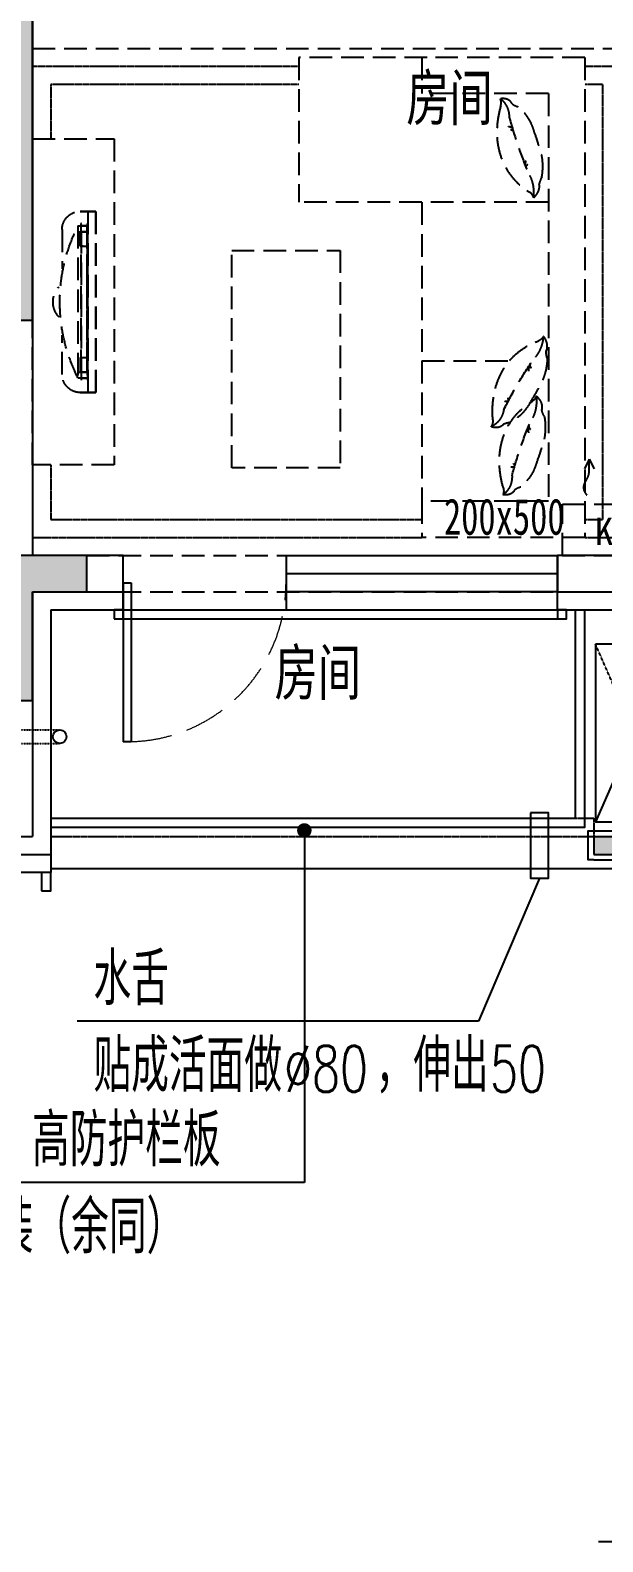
# Model space of a CAD drawing. Header units: millimetres. Extents: x -28014 to 297841, y -81741 to 47579.
# Drawn here: x 277606 to 280769, y -38522 to -30177 of the extents above; entities that cross this region are included whole.
import ezdxf
from ezdxf.enums import TextEntityAlignment as Align

# ---------------------------------------------------------------- set-up
doc = ezdxf.new("R2010")
doc.units = ezdxf.units.MM
doc.header["$MEASUREMENT"] = 0
doc.linetypes.add('__DASH', pattern=[0.35, 0.25, -0.1])
doc.linetypes.add('DASH', pattern=[0.35, 0.25, -0.1])
for name, color, linetype in [('A-墙体-砼墙', 4, 'Continuous'), ('A-墙体-面层', 6, 'Continuous'), ('A-屋面-雨水管', 132, 'Continuous'), ('A-楼面-下部', 23, 'Continuous'), ('A-楼面-家具', 8, 'Continuous'), ('A-楼面-栏杆', 52, 'Continuous'), ('A-楼面-装饰', 41, 'Continuous'), ('A-注释-填充', 8, 'Continuous'), ('A-注释-引出', 3, 'Continuous'), ('A-电气-设备', 191, 'Continuous'), ('A-结构-墙体', 171, 'Continuous'), ('A-给排水-设备', 132, 'Continuous'), ('A-设备-电气', 30, 'Continuous'), ('A-门窗', 2, 'Continuous'), ('AR9-剪力墙（柱）填充', 250, 'Continuous'), ('AR9-剪力墙（柱）线', 6, 'Continuous'), ('AR9-墙线', 160, 'Continuous'), ('AR9-梁', 1, 'DASH'), ('FF-平面文字', 50, 'Continuous'), ('FF-活动家具', 51, 'Continuous'), ('SURFACE', 6, 'Continuous'), ('装饰', 152, 'Continuous')]:
    doc.layers.add(name, color=color, linetype=linetype)
doc.styles.add('_TCH_DIM', font='SIMPLEX', dxfattribs={"bigfont": 'GBCBIG'})
doc.styles.add('DADRI-HZ', font='hzs.shx', dxfattribs={"width": 0.7, "bigfont": 'hztxt.shx'})
doc.styles.add('宋体', font='', dxfattribs={"width": 0.8})
doc.styles.add('文字标注', font='')
doc.styles.get('宋体').set_extended_font_data('SimSun')
doc.styles.get('文字标注').set_extended_font_data('SimSun')

# ---------------------------------------------------------------- blocks, each defined once
blk = doc.blocks.new('kt')
at = {"linetype": 'DASH', "ltscale": 500}
for p, q in [((632478.4, 107205.6), (632451.2, 107259.3)), ((632478.4, 107262.9), (632478.4, 107205.6)), ((632478.4, 107205.6), (632505.5, 107259.3)), ((632678.6, 107205.6), (632651.4, 107259.3)), ((632678.6, 107262.9), (632678.6, 107205.6)), ((632678.6, 107205.6), (632705.8, 107259.3)), ((632873.5, 107205.6), (632846.3, 107259.3)), ((632873.5, 107262.9), (632873.5, 107205.6)), ((632873.5, 107205.6), (632900.7, 107259.3)), ((633073.8, 107205.6), (633046.7, 107259.3)), ((633073.8, 107262.9), (633073.8, 107205.6)), ((633073.8, 107205.6), (633101, 107259.3))]:
    blk.add_line(p, q, dxfattribs=at)
blk.add_lwpolyline([(633221.1, 107455.2), (632349.1, 107455.2), (632349.1, 107738.2), (633221.1, 107738.2)], close=True, dxfattribs=at)
for centre, radius, start, end in [((632453.1, 107361.6), 56.8, 320.2307, 47.1069), ((632653.4, 107361.6), 56.8, 320.2307, 47.1069), ((632848.3, 107361.6), 56.8, 320.2307, 47.1069), ((633048.6, 107361.6), 56.8, 320.2307, 47.1069), ((632577.5, 107267.5), 99.3, 144.40561, 182.66529), ((632777.8, 107267.5), 99.3, 144.40561, 182.66529), ((632972.7, 107267.5), 99.3, 144.40561, 182.66529), ((633173, 107267.5), 99.3, 144.40561, 182.66529)]:
    blk.add_arc(centre, radius, start, end, dxfattribs=at)
at = {"linetype": 'DASH', "ltscale": 500, "insert": (633044, 107679.8), "char_height": 150, "attachment_point": 7, "rotation": 180, "style": '文字标注'}
blk.add_mtext('K   T', dxfattribs=at)
blk = doc.blocks.new('1800电视柜')
at = {"layer": 'FF-活动家具', "linetype": '__DASH', "ltscale": 500}
for p, q in [((500, -163), (716.6, -163)), ((1300, -163), (1083.4, -163)), ((1400, -306.4), (400, -306.4)), ((480.5, -250.7), (1319.5, -250.7)), ((480.5, -250.7), (480.5, -265.7)), ((512.3, -250.7), (512.3, -265.7)), ((592.8, -263), (512.3, -263)), ((1207.2, -263), (1287.7, -263)), ((1287.7, -250.7), (1287.7, -265.7)), ((1319.5, -250.7), (1319.5, -265.7))]:
    blk.add_line(p, q, dxfattribs=at)
for points in [[(0, 0), (0, -450), (1800, -450), (1800, 0)], [(1332.5, -305.7), (467.5, -305.7), (467.5, -300.7), (1332.5, -300.7)]]:
    blk.add_lwpolyline(points, close=True, dxfattribs=at)
for points in [[(1400, -263), (1400, -350), (400, -350), (400, -263)], [(400, -263), (400, -350), (1400, -350), (1400, -263)]]:
    blk.add_lwpolyline(points, dxfattribs=at)
for centre, radius, start, end in [((500, -263), 100, 90, 180), ((900, -1080.6), 929.9, 63.18416, 116.81584), ((900, -234), 121.2, 46.35915, 133.64085), ((1300, -263), 100, 0, 90)]:
    blk.add_arc(centre, radius, start, end, dxfattribs=at)
for points, invisible_edges in [([(400, -344.2, -63), (400, -279, -73), (400, -306.4, -79.5), (400, -344.2, -63)], 13), ([(400, -279, 2.6), (400, -347, -21.2), (400, -306.4, 9.2), (400, -279, 2.6)], 11), ([(400, -306.4, 9.2), (400, -344.2, -7.4), (400, -333, 18.3), (400, -306.4, 9.2)], 11), ([(400, -344.2, -63), (400, -306.4, -79.5), (400, -333, -88.7), (400, -344.2, -63)], 13), ([(400, -333.4, -88), (400, -334.7, -89.7), (400, -333, -88.7), (400, -333.4, -88)], 9), ([(400, -334.7, 19.4), (400, -333.5, 17.5), (400, -333, 18.3), (400, -334.7, 19.4)], 9), ([(400, -333, 18.3), (400, -344.2, -7.4), (400, -339.4, 5.9), (400, -333, 18.3)], 9), ([(400, -344.2, -63), (400, -333, -88.7), (400, -339.4, -76.3), (400, -344.2, -63)], 9), ([(400, -333.9, -87.2), (400, -335.6, -88.2), (400, -333.4, -88), (400, -333.9, -87.2)], 11), ([(400, -335.6, 17.8), (400, -333.9, 16.8), (400, -333.5, 17.5), (400, -335.6, 17.8)], 13), ([(552.5, -300.7, 151.3), (467.5, -300.7, 611.3), (552.5, -300.7, 561.3), (552.5, -300.7, 151.3)], 11), ([(552.5, -300.7, 561.3), (750.6, -300.7, 611.3), (780.1, -300.7, 561.3), (552.5, -300.7, 561.3)], 9), ([(1051.3, -300.7, 101.3), (552.5, -300.7, 151.3), (1021.8, -300.7, 151.3), (1051.3, -300.7, 101.3)], 9), ([(592.8, -263, -70.4), (592.8, -279, 2.6), (592.8, -263), (592.8, -263, -70.4)], 9), ([(592.8, -279, -73), (592.8, -279, 2.6), (592.8, -263, -70.4), (592.8, -279, -73)], 11), ([(592.8, -344.2, -63), (592.8, -279, -73), (592.8, -306.4, -79.5), (592.8, -344.2, -63)], 13), ([(750.6, -300.7, 611.3), (1247.5, -300.7, 561.3), (780.1, -300.7, 561.3), (750.6, -300.7, 611.3)], 9), ([(1247.5, -300.7, 151.3), (1051.3, -300.7, 101.3), (1021.8, -300.7, 151.3), (1247.5, -300.7, 151.3)], 9), ([(1207.2, -344.2, -63), (1207.2, -263), (1207.2, -306.4, -79.5), (1207.2, -344.2, -63)], 13), ([(1247.5, -300.7, 561.3), (1332.5, -300.7, 611.3), (1247.5, -300.7, 151.3), (1247.5, -300.7, 561.3)], 11), ([(400, -336.1, 17), (400, -333.9, 16.8), (400, -335.6, 17.8), (400, -336.1, 17)], 11), ([(400, -336.1, 17), (400, -334.4, 16), (400, -333.9, 16.8), (400, -336.1, 17)], 13), ([(400, -334.3, -86.5), (400, -335.6, -88.2), (400, -333.9, -87.2), (400, -334.3, -86.5)], 11), ([(400, -334.3, -86.5), (400, -336.1, -87.4), (400, -335.6, -88.2), (400, -334.3, -86.5)], 13), ([(400, -334.7, -85.7), (400, -336.1, -87.4), (400, -334.3, -86.5), (400, -334.7, -85.7)], 11), ([(400, -336.1, 17), (400, -334.8, 15.2), (400, -334.4, 16), (400, -336.1, 17)], 13), ([(400, -335.6, 17.8), (400, -334.7, 19.4), (400, -335.2, 18.6), (400, -335.6, 17.8)], 9), ([(400, -334.7, -89.7), (400, -335.6, -88.2), (400, -335.2, -89), (400, -334.7, -89.7)], 9), ([(400, -335.1, -85), (400, -337, -85.8), (400, -334.7, -85.7), (400, -335.1, -85)], 11), ([(400, -337, 15.5), (400, -335.3, 14.4), (400, -334.8, 15.2), (400, -337, 15.5)], 13), ([(400, -335.6, -84.2), (400, -337, -85.8), (400, -335.1, -85), (400, -335.6, -84.2)], 11), ([(400, -337.4, 14.7), (400, -335.3, 14.4), (400, -337, 15.5), (400, -337.4, 14.7)], 11), ([(400, -337.4, 14.7), (400, -335.7, 13.6), (400, -335.3, 14.4), (400, -337.4, 14.7)], 13), ([(400, -336, -83.5), (400, -337.8, -84.3), (400, -335.6, -84.2), (400, -336, -83.5)], 11), ([(400, -337.4, 14.7), (400, -336.1, 12.8), (400, -335.7, 13.6), (400, -337.4, 14.7)], 13), ([(400, -336.4, -82.7), (400, -337.8, -84.3), (400, -336, -83.5), (400, -336.4, -82.7)], 11), ([(400, -336.1, -87.4), (400, -337, -85.8), (400, -336.5, -86.6), (400, -336.1, -87.4)], 9), ([(400, -337, 15.5), (400, -336.1, 17), (400, -336.5, 16.3), (400, -337, 15.5)], 9), ([(400, -338.2, 13.1), (400, -336.5, 12), (400, -336.1, 12.8), (400, -338.2, 13.1)], 13), ([(400, -336.4, -82.7), (400, -338.2, -83.5), (400, -337.8, -84.3), (400, -336.4, -82.7)], 13), ([(400, -336.7, -82), (400, -338.2, -83.5), (400, -336.4, -82.7), (400, -336.7, -82)], 11), ([(400, -338.2, 13.1), (400, -337, 11.2), (400, -336.5, 12), (400, -338.2, 13.1)], 13), ([(400, -337.1, -81.2), (400, -339, -81.9), (400, -336.7, -82), (400, -337.1, -81.2)], 11), ([(400, -337, -85.8), (400, -337.8, -84.3), (400, -337.4, -85.1), (400, -337, -85.8)], 9), ([(400, -339, 11.5), (400, -337.4, 10.4), (400, -337, 11.2), (400, -339, 11.5)], 13), ([(400, -337.5, -80.4), (400, -339, -81.9), (400, -337.1, -81.2), (400, -337.5, -80.4)], 11), ([(400, -338.2, 13.1), (400, -337.4, 14.7), (400, -337.8, 13.9), (400, -338.2, 13.1)], 9), ([(400, -339, 11.5), (400, -337.8, 9.6), (400, -337.4, 10.4), (400, -339, 11.5)], 13), ([(400, -337.9, -79.7), (400, -339.8, -80.3), (400, -337.5, -80.4), (400, -337.9, -79.7)], 11), ([(400, -339.8, 9.9), (400, -338.1, 8.8), (400, -337.8, 9.6), (400, -339.8, 9.9)], 13), ([(400, -338.2, -78.9), (400, -339.8, -80.3), (400, -337.9, -79.7), (400, -338.2, -78.9)], 11), ([(400, -339.8, 9.9), (400, -338.5, 7.9), (400, -338.1, 8.8), (400, -339.8, 9.9)], 13), ([(400, -339, 11.5), (400, -338.2, 13.1), (400, -338.6, 12.3), (400, -339, 11.5)], 9), ([(400, -338.2, -83.5), (400, -339, -81.9), (400, -338.6, -82.7), (400, -338.2, -83.5)], 9), ([(400, -338.6, -78.1), (400, -340.6, -78.6), (400, -338.2, -78.9), (400, -338.6, -78.1)], 11), ([(400, -340.6, 8.3), (400, -338.9, 7.1), (400, -338.5, 7.9), (400, -340.6, 8.3)], 13), ([(400, -339, -77.4), (400, -340.6, -78.6), (400, -338.6, -78.1), (400, -339, -77.4)], 11), ([(400, -340.9, 7.5), (400, -338.9, 7.1), (400, -340.6, 8.3), (400, -340.9, 7.5)], 11), ([(400, -340.9, 7.5), (400, -339.3, 6.3), (400, -338.9, 7.1), (400, -340.9, 7.5)], 13), ([(400, -339, -81.9), (400, -339.8, -80.3), (400, -339.4, -81.1), (400, -339, -81.9)], 9), ([(400, -339.8, 9.9), (400, -339, 11.5), (400, -339.4, 10.7), (400, -339.8, 9.9)], 9), ([(400, -339, -77.4), (400, -340.9, -77.8), (400, -340.6, -78.6), (400, -339, -77.4)], 13), ([(400, -339.3, -76.6), (400, -340.9, -77.8), (400, -339, -77.4), (400, -339.3, -76.6)], 11), ([(400, -340.9, 7.5), (400, -339.6, 5.5), (400, -339.3, 6.3), (400, -340.9, 7.5)], 13), ([(400, -339.6, -75.8), (400, -341.7, -76.2), (400, -339.3, -76.6), (400, -339.6, -75.8)], 11), ([(400, -341.7, 5.8), (400, -340, 4.6), (400, -339.6, 5.5), (400, -341.7, 5.8)], 13), ([(400, -340, -75), (400, -341.7, -76.2), (400, -339.6, -75.8), (400, -340, -75)], 11), ([(400, -340.6, 8.3), (400, -339.8, 9.9), (400, -340.2, 9.1), (400, -340.6, 8.3)], 9), ([(400, -339.8, -80.3), (400, -340.6, -78.6), (400, -340.2, -79.5), (400, -339.8, -80.3)], 9), ([(400, -342, 5), (400, -340, 4.6), (400, -341.7, 5.8), (400, -342, 5)], 11), ([(400, -342, 5), (400, -340.3, 3.8), (400, -340, 4.6), (400, -342, 5)], 13), ([(400, -340.3, -74.2), (400, -341.7, -76.2), (400, -340, -75), (400, -340.3, -74.2)], 11), ([(400, -340.6, -73.4), (400, -342.3, -74.5), (400, -340.3, -74.2), (400, -340.6, -73.4)], 11), ([(400, -342.7, 3.3), (400, -340.7, 3), (400, -340.3, 3.8), (400, -342.7, 3.3)], 13), ([(400, -340.9, -72.6), (400, -342.3, -74.5), (400, -340.6, -73.4), (400, -340.9, -72.6)], 11), ([(400, -342.7, 3.3), (400, -341, 2.1), (400, -340.7, 3), (400, -342.7, 3.3)], 13), ([(400, -341.7, 5.8), (400, -340.9, 7.5), (400, -341.3, 6.6), (400, -341.7, 5.8)], 9), ([(400, -340.9, -77.8), (400, -341.7, -76.2), (400, -341.3, -77), (400, -340.9, -77.8)], 9), ([(400, -341.2, -71.8), (400, -343, -72.9), (400, -340.9, -72.6), (400, -341.2, -71.8)], 11), ([(400, -343.3, 1.7), (400, -341.3, 1.3), (400, -341, 2.1), (400, -343.3, 1.7)], 13), ([(400, -341.6, -71), (400, -343, -72.9), (400, -341.2, -71.8), (400, -341.6, -71)], 11), ([(400, -343.3, 1.7), (400, -341.6, 0.4), (400, -341.3, 1.3), (400, -343.3, 1.7)], 13), ([(400, -341.8, -70.2), (400, -343.6, -71.2), (400, -341.6, -71), (400, -341.8, -70.2)], 11), ([(400, -343.9, 0), (400, -342, -0.4), (400, -341.6, 0.4), (400, -343.9, 0)], 13), ([(400, -341.7, -76.2), (400, -342.3, -74.5), (400, -342, -75.4), (400, -341.7, -76.2)], 9), ([(400, -341.8, -70.2), (400, -343.9, -70.3), (400, -343.6, -71.2), (400, -341.8, -70.2)], 13), ([(400, -342.1, -69.4), (400, -343.9, -70.3), (400, -341.8, -70.2), (400, -342.1, -69.4)], 11), ([(400, -342.7, 3.3), (400, -342, 5), (400, -342.3, 4.2), (400, -342.7, 3.3)], 9), ([(400, -343.9, 0), (400, -342.3, -1.3), (400, -342, -0.4), (400, -343.9, 0)], 13), ([(400, -342.4, -68.6), (400, -343.9, -70.3), (400, -342.1, -69.4), (400, -342.4, -68.6)], 11), ([(400, -342.3, -74.5), (400, -343, -72.9), (400, -342.7, -73.7), (400, -342.3, -74.5)], 9), ([(400, -344.5, -1.7), (400, -342.5, -2.1), (400, -342.3, -1.3), (400, -344.5, -1.7)], 13), ([(400, -342.7, -67.8), (400, -344.5, -68.6), (400, -342.4, -68.6), (400, -342.7, -67.8)], 11), ([(400, -344.5, -1.7), (400, -342.8, -3), (400, -342.5, -2.1), (400, -344.5, -1.7)], 13), ([(400, -343.3, 1.7), (400, -342.7, 3.3), (400, -343, 2.5), (400, -343.3, 1.7)], 9), ([(400, -342.7, -67.8), (400, -344.8, -67.8), (400, -344.5, -68.6), (400, -342.7, -67.8)], 13), ([(400, -343, -67), (400, -344.8, -67.8), (400, -342.7, -67.8), (400, -343, -67)], 11), ([(400, -344.8, -2.6), (400, -342.8, -3), (400, -344.5, -1.7), (400, -344.8, -2.6)], 11), ([(400, -344.8, -2.6), (400, -343.1, -3.8), (400, -342.8, -3), (400, -344.8, -2.6)], 13), ([(400, -343, -72.9), (400, -343.6, -71.2), (400, -343.3, -72), (400, -343, -72.9)], 9), ([(400, -343.2, -66.2), (400, -344.8, -67.8), (400, -343, -67), (400, -343.2, -66.2)], 11), ([(400, -345.3, -4.3), (400, -343.4, -4.7), (400, -343.1, -3.8), (400, -345.3, -4.3)], 13), ([(400, -343.5, -65.4), (400, -345.3, -66.1), (400, -343.2, -66.2), (400, -343.5, -65.4)], 11), ([(400, -343.9, 0), (400, -343.3, 1.7), (400, -343.6, 0.8), (400, -343.9, 0)], 9), ([(400, -345.3, -4.3), (400, -343.6, -5.6), (400, -343.4, -4.7), (400, -345.3, -4.3)], 13), ([(400, -343.7, -64.6), (400, -345.3, -66.1), (400, -343.5, -65.4), (400, -343.7, -64.6)], 11), ([(400, -345.6, -5.1), (400, -343.9, -6.4), (400, -343.6, -5.6), (400, -345.6, -5.1)], 13), ([(400, -344, -63.7), (400, -345.9, -64.4), (400, -343.7, -64.6), (400, -344, -63.7)], 11), ([(400, -344.5, -1.7), (400, -343.9, 0), (400, -344.2, -0.9), (400, -344.5, -1.7)], 9), ([(400, -343.9, -70.3), (400, -344.5, -68.6), (400, -344.2, -69.5), (400, -343.9, -70.3)], 9), ([(400, -346.1, -6.9), (400, -344.2, -7.3), (400, -343.9, -6.4), (400, -346.1, -6.9)], 13), ([(400, -344.2, -62.9), (400, -345.9, -64.4), (400, -344, -63.7), (400, -344.2, -62.9)], 11), ([(400, -344.4, -62.1), (400, -346.3, -62.6), (400, -344.2, -62.9), (400, -344.4, -62.1)], 11), ([(400, -346.1, -6.9), (400, -344.4, -8.2), (400, -344.2, -7.3), (400, -346.1, -6.9)], 13), ([(400, -344.6, -61.3), (400, -346.3, -62.6), (400, -344.4, -62.1), (400, -344.6, -61.3)], 11), ([(400, -346.6, -8.6), (400, -344.6, -9.1), (400, -344.4, -8.2), (400, -346.6, -8.6)], 13), ([(400, -344.8, -60.4), (400, -346.8, -60.9), (400, -344.6, -61.3), (400, -344.8, -60.4)], 11), ([(400, -346.6, -8.6), (400, -344.9, -9.9), (400, -344.6, -9.1), (400, -346.6, -8.6)], 13), ([(400, -345.1, -59.6), (400, -346.8, -60.9), (400, -344.8, -60.4), (400, -345.1, -59.6)], 11), ([(400, -346.8, -9.5), (400, -345.1, -10.8), (400, -344.9, -9.9), (400, -346.8, -9.5)], 13)]:
    blk.add_3dface(points, dxfattribs=dict(at, invisible_edges=invisible_edges))
for points in [[(467.5, -270.7, 57.3), (467.5, -265.7, 57.3), (1332.5, -265.7, 57.3), (1332.5, -270.7, 57.3)], [(479.5, -300.7, 117.3), (479.5, -270.7, 117.3), (479.5, -270.7, 595.3), (479.5, -300.7, 595.3)], [(479.5, -300.7, 117.3), (1320.5, -300.7, 117.3), (1320.5, -300.7, 595.3), (479.5, -300.7, 595.3)], [(513.3, -300.7, 117.3), (513.3, -270.7, 117.3), (513.3, -270.7, 595.3), (513.3, -300.7, 595.3)], [(1286.7, -300.7, 117.3), (1286.7, -270.7, 117.3), (1286.7, -270.7, 595.3), (1286.7, -300.7, 595.3)], [(1320.5, -300.7, 117.3), (1320.5, -270.7, 117.3), (1320.5, -270.7, 595.3), (1320.5, -300.7, 595.3)]]:
    blk.add_3dface(points, dxfattribs=at)
blk = doc.blocks.new('L沙发2650')
at = {"layer": 'FF-活动家具', "linetype": '__DASH', "ltscale": 500}
for p, q in [((0, 2650), (0, 0)), ((0, 2650), (870, 2650)), ((870, 2650), (1580, 2650)), ((900, 2650), (900, 2450)), ((1580, 2650), (1580, 1850)), ((200, 2450), (900, 2450)), ((200, 2450), (200, 200)), ((200, 1850), (900, 1850)), ((900, 1850), (1580, 1850)), ((900, 1850), (900, 200)), ((900, 975), (415.5, 975)), ((200, 200), (900, 200)), ((900, 200), (900, 0)), ((0, 0), (900, 0))]:
    blk.add_line(p, q, dxfattribs=at)
at = {"layer": 'FF-活动家具', "linetype": '__DASH', "ltscale": 500, "extrusion": (0, 0, -1)}
for centre, major_axis, start_param, end_param in [((475.2, 2351.9), (-70.3, 49.2), -0.150831, 0.979679), ((475.2, 2351.9), (-70.3, 49.2), -0.150831, 0.979679), ((618.2, 2266.5), (-180.9, 126.6), -0.490371, 0.250353), ((618.2, 2266.5), (-180.9, 126.6), -0.490371, 0.250353), ((551.4, 2375.7), (-80.2, 56.1), -0.678882, -0.164651), ((551.4, 2375.7), (-80.2, 56.1), -0.678882, -0.164651), ((735.7, 2032.2), (-417.7, 292.3), -0.26771, 0.196309), ((735.7, 2032.2), (-417.7, 292.3), -0.26771, 0.196309), ((-142, 2402.6), (-559.3, 391.4), 2.408554, 3.455752), ((-142, 2402.6), (-559.3, 391.4), 2.408554, 3.455752), ((296.7, 2497.8), (-122.7, 85.8), 3.389375, 3.703714), ((296.7, 2497.8), (-122.7, 85.8), 3.389375, 3.703714), ((-3255.5, 3958.4), (-3347.5, 2342.5), 2.882237, 2.987316), ((-3255.5, 3958.4), (-3347.5, 2342.5), 2.882237, 2.987316), ((1108.5, 1786.5), (-778.4, 544.7), -0.258135, -0.160744), ((1108.5, 1786.5), (-778.4, 544.7), -0.258135, -0.160744), ((699.8, 1925.9), (-417.7, 292.3), -0.615188, -0.151169), ((699.8, 1925.9), (-417.7, 292.3), -0.615188, -0.151169), ((610.9, 1814.2), (-295, 206.4), -0.559943, -0.019248), ((610.9, 1814.2), (-295, 206.4), -0.559943, -0.019248), ((116.6, 1963.8), (-122.7, 85.8), 2.160593, 2.474931), ((116.6, 1963.8), (-122.7, 85.8), 2.160593, 2.474931), ((328.7, 1917.3), (-70.3, 49.2), -1.398558, -0.268048), ((328.7, 1917.3), (-70.3, 49.2), -1.398558, -0.268048), ((369.4, 1835.9), (-80.2, 56.1), -0.254228, 0.260003), ((369.4, 1835.9), (-80.2, 56.1), -0.254228, 0.260003), ((285.2, 946.3), (14.1, 14.9), 0.590754, 1.564635), ((285.2, 946.3), (14.1, 14.9), 0.590754, 1.564635), ((232.3, 898.1), (62.2, 65.5), 0.182406, 0.714671), ((232.3, 898.1), (62.2, 65.5), 0.182406, 0.714671), ((442.8, 812.6), (36, 37.8), 2.537971, 2.960057), ((442.8, 812.6), (36, 37.8), 2.537971, 2.960057), ((442.2, 780.3), (22.2, 23.4), 2.199169, 3.345275), ((442.2, 780.3), (22.2, 23.4), 2.199169, 3.345275), ((291, 609.7), (16.8, 11.7), 0.590754, 1.564635), ((291, 609.7), (16.8, 11.7), 0.590754, 1.564635), ((229.5, 573), (74, 51.8), 0.182406, 0.714671), ((229.5, 573), (74, 51.8), 0.182406, 0.714671), ((418.9, 447.3), (42.8, 29.9), 2.537971, 2.960057), ((418.9, 447.3), (42.8, 29.9), 2.537971, 2.960057), ((411.8, 415.8), (26.4, 18.5), 2.199169, 3.345275), ((411.8, 415.8), (26.4, 18.5), 2.199169, 3.345275)]:
    blk.add_ellipse(centre, major_axis=major_axis, ratio=0.724638, start_param=start_param, end_param=end_param, dxfattribs=at)
at = {"layer": 'FF-活动家具', "linetype": '__DASH', "ltscale": 500}
for centre, major_axis, start_param, end_param in [((425.8, 2241.2), (-26.4, 18.5), -0.942424, 0.203683), ((425.8, 2241.2), (-26.4, 18.5), -0.942424, 0.203683), ((432.9, 2209.7), (-42.8, 29.9), -0.603621, -0.181536), ((432.9, 2209.7), (-42.8, 29.9), -0.603621, -0.181536), ((305, 2047.4), (-16.8, 11.7), 3.732346, 4.706228), ((305, 2047.4), (-16.8, 11.7), 3.732346, 4.706228), ((243.5, 2084), (-74, 51.8), 3.323999, 3.856263), ((243.5, 2084), (-74, 51.8), 3.323999, 3.856263), ((282.6, 1078.4), (59.1, 62.2), 1.743034, 2.873545), ((282.6, 1078.4), (59.1, 62.2), 1.743034, 2.873545), ((538.7, 1235.6), (248, 261), 2.58165, 3.122344), ((306.2, 1166.3), (67.4, 71), 2.887364, 3.401596), ((538.7, 1235.6), (248, 261), 2.58165, 3.122344), ((306.2, 1166.3), (67.4, 71), 2.887364, 3.401596), ((-82.2, 509.3), (470.3, 494.8), -0.733038, 0.314159), ((-82.2, 509.3), (470.3, 494.8), -0.733038, 0.314159), ((84, 990.8), (103.1, 108.5), -0.981, -0.666662), ((84, 990.8), (103.1, 108.5), -0.981, -0.666662), ((648, 1143.9), (351.2, 369.5), 2.526405, 2.990423), ((648, 1143.9), (351.2, 369.5), 2.526405, 2.990423), ((-2823.9, -1634.8), (2814.6, 2961.5), -0.259356, -0.154277), ((-2823.9, -1634.8), (2814.6, 2961.5), -0.259356, -0.154277), ((314.7, 739.7), (70.3, 49.2), 1.743034, 2.873545), ((314.7, 739.7), (70.3, 49.2), 1.743034, 2.873545), ((1020.7, 1361.7), (654.5, 688.7), 2.883458, 2.980848), ((1020.7, 1361.7), (654.5, 688.7), 2.883458, 2.980848), ((597, 842.8), (295, 206.4), 2.58165, 3.122344), ((597, 842.8), (295, 206.4), 2.58165, 3.122344), ((355.4, 821.1), (80.2, 56.1), 2.887364, 3.401596), ((355.4, 821.1), (80.2, 56.1), 2.887364, 3.401596), ((-156, 254.5), (559.3, 391.4), -0.733038, 0.314159), ((-156, 254.5), (559.3, 391.4), -0.733038, 0.314159), ((704.3, 1046.9), (351.2, 369.5), 2.873883, 3.337901), ((704.3, 1046.9), (351.2, 369.5), 2.873883, 3.337901), ((102.6, 693.3), (122.7, 85.8), -0.981, -0.666662), ((102.6, 693.3), (122.7, 85.8), -0.981, -0.666662), ((635.7, 793.9), (152.1, 160), 2.651222, 3.391946), ((635.7, 793.9), (152.1, 160), 2.651222, 3.391946), ((685.9, 731.2), (417.7, 292.3), 2.526405, 2.990423), ((685.9, 731.2), (417.7, 292.3), 2.526405, 2.990423), ((-3269.4, -1301.4), (3347.5, 2342.5), -0.259356, -0.154277), ((-3269.4, -1301.4), (3347.5, 2342.5), -0.259356, -0.154277), ((366.7, 503.2), (103.1, 108.5), 0.247782, 0.562121), ((366.7, 503.2), (103.1, 108.5), 0.247782, 0.562121), ((512.6, 681.7), (59.1, 62.2), 2.990762, 4.121272), ((512.6, 681.7), (59.1, 62.2), 2.990762, 4.121272), ((592, 673.5), (67.4, 71), 2.46271, 2.976942), ((592, 673.5), (67.4, 71), 2.46271, 2.976942), ((1094.5, 870.5), (778.4, 544.7), 2.883458, 2.980848), ((1094.5, 870.5), (778.4, 544.7), 2.883458, 2.980848), ((721.7, 624.9), (417.7, 292.3), 2.873883, 3.337901), ((721.7, 624.9), (417.7, 292.3), 2.873883, 3.337901), ((604.2, 390.6), (180.9, 126.6), 2.651222, 3.391946), ((604.2, 390.6), (180.9, 126.6), 2.651222, 3.391946), ((282.8, 159.2), (122.7, 85.8), 0.247782, 0.562121), ((282.8, 159.2), (122.7, 85.8), 0.247782, 0.562121), ((461.2, 305.2), (70.3, 49.2), 2.990762, 4.121272), ((461.2, 305.2), (70.3, 49.2), 2.990762, 4.121272), ((537.4, 281.3), (80.2, 56.1), 2.46271, 2.976942), ((537.4, 281.3), (80.2, 56.1), 2.46271, 2.976942)]:
    blk.add_ellipse(centre, major_axis=major_axis, ratio=0.724638, start_param=start_param, end_param=end_param, dxfattribs=at)
blk = doc.blocks.new('1200长茶几')
at = {"layer": 'FF-活动家具', "linetype": '__DASH', "ltscale": 500}
blk.add_lwpolyline([(0, -600), (1200, -600), (1200, 0), (0, 0)], close=True, dxfattribs=at)
blk = doc.blocks.new('双机上下布置')
blk.add_lwpolyline([(980, 0), (0, 0), (0, -430), (980, -430)], close=True)
at = {"linetype": 'DASH', "ltscale": 0.5}
blk.add_lwpolyline([(0, -430), (980, 0)], dxfattribs=at)
blk.add_lwpolyline([(980, -430), (0, 0)])
at = {"style": 'DADRI-HZ', "width": 0.7}
for s, p in [('A', (118.8, -309.1)), ('C', (801.7, -309.1))]:
    blk.add_text(s, height=200, dxfattribs=at).set_placement(p)
blk = doc.blocks.new('$WINLIB2D$00000001')
at = {"color": 0}
for points in [[(-0.5, 0.5), (-0.5, -0.5)], [(-0.5, 0.5), (0.5, 0.5)], [(0.5, -0.5), (0.5, 0.5)], [(0.5, 0.1667), (-0.5, 0.1667)], [(0.5, -0.1667), (-0.5, -0.1667)], [(-0.5, -0.5), (0.5, -0.5)]]:
    blk.add_lwpolyline(points, dxfattribs=at)
blk = doc.blocks.new('$DorLib2D$00000001')
for p, q in [((0.45, 0.975), (0.5, 0.975)), ((0.45, 0), (0.45, 0.975)), ((0.5, 0), (0.5, 0.975)), ((0.5, 0), (0.45, 0))]:
    blk.add_line(p, q)
at = {"color": 8, "linetype": '__DASH', "lineweight": 13}
blk.add_arc((0.475, 0), 0.975, 91.46928, 180, dxfattribs=at)
blk = doc.blocks.new('fxhgbfdchj')
at = {"layer": 'A-楼面-家具', "linetype": '__DASH'}
for points in [[(-3180, -5200), (-3180, -5200), (-4650, -5200), (-4650, -5600)], [(-1600, -7800), (-1400, -7800), (-1400, -5200), (-1600, -5200)], [(-3180, -5300), (-4550, -5300), (-4550, -5600)], [(-1600, -7700), (-1500, -7700), (-1500, -5300), (-1600, -5300)], [(-4650, -7400), (-4650, -7800), (-2500, -7800)], [(-4550, -7400), (-4550, -7700), (-2500, -7700)]]:
    blk.add_lwpolyline(points, dxfattribs=at)
at = {"layer": 'A-楼面-栏杆'}
for points in [[(-4550, -9350), (-1650, -9350), (-1650, -8200)], [(-4550, -9400), (-1600, -9400), (-1600, -8200)]]:
    blk.add_lwpolyline(points, dxfattribs=at)
at = {"layer": 'A-结构-墙体', "linetype": '__DASH'}
for points in [[(-4550, -9450), (-880, -9450), (-880, -8200)], [(-4550, -9350), (-1550, -9350), (-1550, -9450)]]:
    blk.add_lwpolyline(points, dxfattribs=at)
at = {"layer": 'A-给排水-设备', "linetype": '__DASH', "ltscale": 0.1}
for points in [[(-5399.8, -8862.5), (-4500.1, -8862.5)], [(-5400, -8937.5), (-4500.1, -8937.5)]]:
    blk.add_lwpolyline(points, dxfattribs=at)
at = {"layer": 'A-给排水-设备'}
blk.add_circle((-4500, -8900), 37.5, dxfattribs=at)
at = {"layer": 'A-门窗'}
blk.add_line((-4150, -8200), (-3250, -8200), dxfattribs=at)
at = {"layer": 'AR9-墙线'}
for p, q in [((-4650, -4900), (-4650, -7900)), ((-4150, -7900), (-4650, -7900)), ((-4150, -8100), (-4150, -7900)), ((-750, -7900), (-1750, -7900)), ((-1750, -7900), (-1750, -8100)), ((-4650, -8100), (-4650, -9450)), ((-4650, -8100), (-4150, -8100)), ((-1750, -8100), (-750, -8100)), ((-5350, -9450), (-4650, -9450))]:
    blk.add_line(p, q, dxfattribs=at)
at = {"layer": 'SURFACE'}
for p, q in [((-4150, -8200), (-4150, -8100)), ((-1750, -8200), (-1750, -8100)), ((-4550, -8200), (-4550, -9550)), ((-4550, -8200), (-4150, -8200)), ((-1750, -8200), (-750, -8200)), ((-5350, -9550), (-4550, -9550))]:
    blk.add_line(p, q, dxfattribs=at)
at = {"layer": 'A-楼面-家具', "extrusion": (0, 0, -1), "zscale": -1}
blk.add_blockref('L沙发2650', (1600, -7800), dxfattribs=at)
for name, p, rotation in [('1800电视柜', (4650, -5600), 270), ('1200长茶几', (2950, -7415.1), 90)]:
    blk.add_blockref(name, p, dxfattribs=dict(at, rotation=rotation))
at = {"layer": 'A-电气-设备', "rotation": 90}
blk.add_blockref('双机上下布置', (-1540, -9370), dxfattribs=at)
at = {"layer": 'A-门窗'}
for name, p, xscale, yscale, zscale, rotation in [('$WINLIB2D$00000001', (-2500, -8050), 1500.000000027125, 300, 1500.000000027125, 5.669590619644551e-11), ('$DorLib2D$00000001', (-3700, -8050), 900, 900, -900, 180.0000000000567)]:
    blk.add_blockref(name, p, dxfattribs=dict(at, xscale=xscale, yscale=yscale, zscale=zscale, rotation=rotation))
at = {"layer": 'FF-平面文字', "style": '宋体', "width": 0.7}
for p in [(-2585.4, -5497), (-3312.9, -8669.5)]:
    blk.add_text('房间', height=250, dxfattribs=at).set_placement(p)
blk = doc.blocks.new('sdczs')
at = {"layer": 'A-注释-填充'}
blk.add_hatch(color=256, dxfattribs=at).paths.add_polyline_path([(5700, 0), (6370, 0), (6270, 100), (5700, 100)])
at = {"layer": 'A-墙体-砼墙'}
for p, q in [((5700, 100), (6270, 100)), ((5700, 100), (5700, 0)), ((5700, 0), (6370, 0))]:
    blk.add_line(p, q, dxfattribs=at)
at = {"layer": 'A-墙体-面层'}
for p, q in [((5700, 130), (6240, 130)), ((5700, -30), (6400, -30))]:
    blk.add_line(p, q, dxfattribs=at)
at = {"layer": 'A-墙体-面层', "ltscale": 0.01}
blk.add_lwpolyline([(5700, -30), (5670, -30), (5670, 70), (5670, 70), (5670, 130), (5700, 130)], dxfattribs=at)
at = {"layer": 'A-楼面-下部', "ltscale": 0.01}
blk.add_lwpolyline([(6450, 1250), (6450, 50), (6450, -25), (6450, -80), (2700, -80)], dxfattribs=at)
at = {"layer": 'A-楼面-装饰', "ltscale": 0.01}
blk.add_lwpolyline([(3100, 1300), (5500, 1300)], dxfattribs=at)
at = {"layer": '装饰'}
for points in [[(3050, 1300), (3100, 1300), (3100, 1350), (3050, 1350)], [(5500, 1300), (5550, 1300), (5550, 1350), (5500, 1350)], [(2700, -100), (1950, -100), (1950, 0), (2700, 0)], [(2650, -200), (2700, -200), (2700, -100), (2650, -100)]]:
    blk.add_lwpolyline(points, close=True, dxfattribs=at)
blk = doc.blocks.new('zz7')
at = {"layer": 'AR9-剪力墙（柱）填充'}
for points in [[(1450, -6300), (1650, -6300), (1650, -4600), (1400, -4600), (1400, -4800), (1450, -4800)], [(1250, -8400), (1650, -8400), (1650, -7800), (1950, -7800), (1950, -7600), (1450, -7600), (1450, -8200), (1250, -8200)]]:
    blk.add_hatch(color=256, dxfattribs=at).paths.add_polyline_path(points)
at = {"layer": 'AR9-剪力墙（柱）线'}
for p, q in [((1650, -6300), (1650, -4600)), ((1450, -6300), (1650, -6300)), ((1950, -7600), (1450, -7600)), ((1950, -7800), (1950, -7600)), ((1650, -8400), (1650, -7800)), ((1650, -7800), (1950, -7800)), ((1250, -8400), (1650, -8400))]:
    blk.add_line(p, q, dxfattribs=at)
blk = doc.blocks.new('dfxgdfh')
at = {"layer": 'AR9-梁', "ltscale": 500}
for p, q in [((1650, -4800), (6425, -4800)), ((1950, -7600), (7050, -7600)), ((1950, -7800), (7050, -7800))]:
    blk.add_line(p, q, dxfattribs=at)
blk.add_lwpolyline([(1650, -6300), (1650, -7600)], dxfattribs=at)
at = {"layer": 'FF-平面文字', "ltscale": 500, "style": '宋体', "width": 0.7}
blk.add_text('200x500', height=200, dxfattribs=at).set_placement((4255.8, -7384.9), align=Align.MIDDLE_CENTER)

msp = doc.modelspace()

# ---------------------------------------------------------------- linework, layer by layer
at = {"layer": 'A-注释-引出'}
for p, q in [((280082.552, -35648.106), (277865.074, -35648.106)), ((279120.052, -36538.875), (276908.552, -36538.875)), ((282819.574, -38521.606), (280745.6, -38521.606))]:
    msp.add_line(p, q, dxfattribs=at)

# ---------------------------------------------------------------- block references
msp.add_blockref('fxhgbfdchj', (282268.762, -25177.447))
at = {"layer": 'A-设备-电气', "extrusion": (0, 0, -1), "xscale": -1, "zscale": -1, "rotation": 180}
msp.add_blockref('kt', (-913767.863, 74660.708), dxfattribs=at)

# ---------------------------------------------------------------- texts
at = {"layer": 'A-注释-引出', "color": 7, "style": '_TCH_DIM'}
for s, p in [('水舌', (277955.074, -35558.106)), ('贴成活面做', (277955.074, -36038.106)), ('，伸出', (279513.98, -36038.106)), ('高防护栏板', (277615.695, -36448.875)), ('详外装（余同）', (276998.552, -36928.875))]:
    msp.add_text(s, height=289.3617, dxfattribs=at).set_placement(p)
at = {"layer": 'A-注释-引出', "color": 7, "style": '_TCH_DIM', "width": 0.705882}
for s, p in [('%%c80', (279008.266, -36038.106)), ('50', (280145.895, -36038.106))]:
    msp.add_text(s, height=255, dxfattribs=at).set_placement(p)

# ---------------------------------------------------------------- next in the draw order: block references
at = {"layer": '装饰'}
msp.add_blockref('sdczs', (275018.762, -34727.447), dxfattribs=at)

# ---------------------------------------------------------------- next in the draw order: linework, layer by layer
at = {"layer": 'A-屋面-雨水管'}
msp.add_lwpolyline([(280368.761, -34497.447), (280368.761, -34857.447), (280468.761, -34857.447), (280468.761, -34497.447)], close=True, dxfattribs=at)
at = {"layer": 'A-注释-引出'}
for p, q in [((279120.052, -34594.781), (279120.052, -36538.875)), ((280418.761, -34857.447), (280082.552, -35648.106))]:
    msp.add_line(p, q, dxfattribs=at)
at = {"layer": 'A-注释-引出', "const_width": 40}
msp.add_lwpolyline([(279120.052, -34574.781, 1), (279120.052, -34614.781, 1)], format="xyb", close=True, dxfattribs=at)

# ---------------------------------------------------------------- next in the draw order: block references
for name in ['dfxgdfh', 'zz7']:
    msp.add_blockref(name, (275968.762, -25477.447))

doc.saveas('drawing.dxf')
